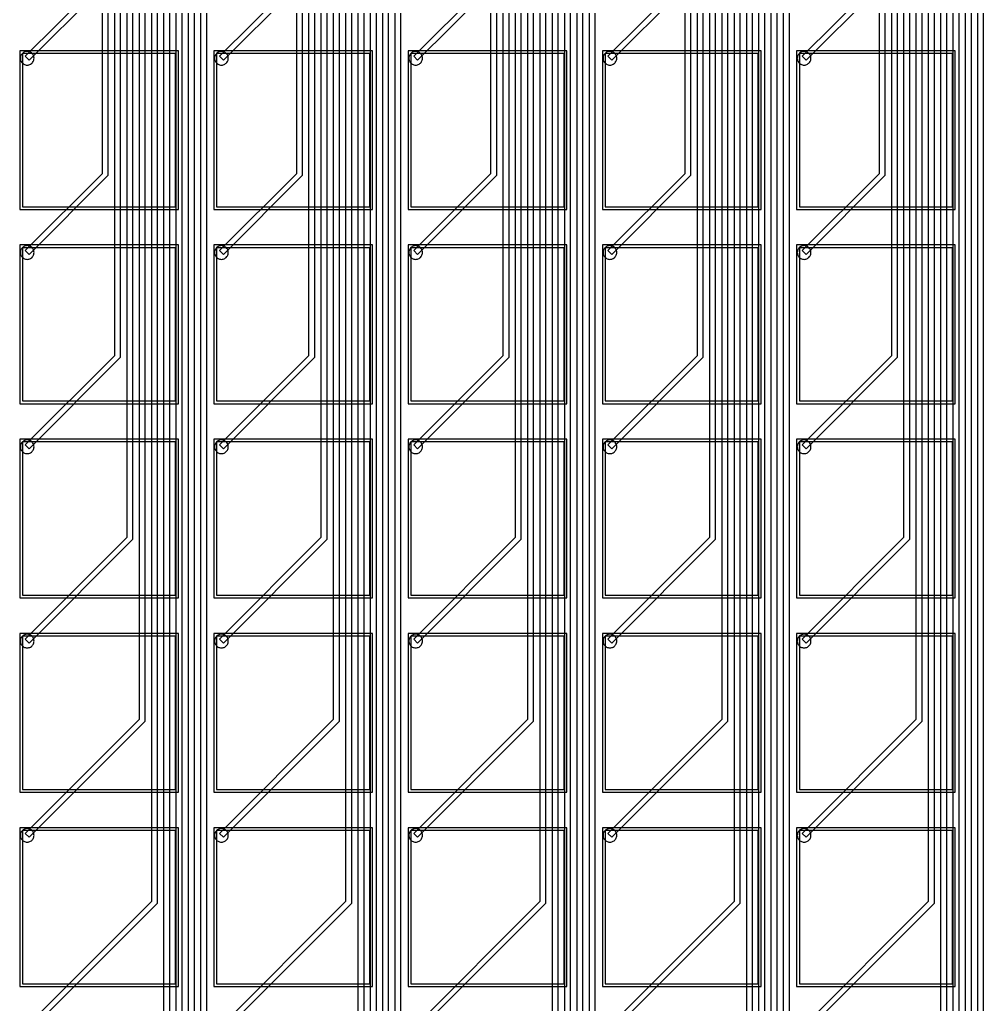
# Model space of a CAD drawing. Header units: metres. Extents: x -515 to 4265, y 201 to 1873.
# Drawn here: x 2698 to 3050.2, y 798.5 to 1158.3 of the extents above; entities that cross this region are included whole.
import ezdxf

# ---------------------------------------------------------------- set-up
doc = ezdxf.new("R2010")
doc.units = ezdxf.units.M
for name, color, linetype in [('Etching', 1, 'CONTINUOUS'), ('EtchingPad', 2, 'CONTINUOUS'), ('Metal1', 4, 'CONTINUOUS'), ('Metal2', 3, 'CONTINUOUS')]:
    doc.layers.add(name, color=color, linetype=linetype)

msp = doc.modelspace()

# ---------------------------------------------------------------- linework, layer by layer
at = {"layer": 'Etching'}
for points in [[(2703.25, 1144.25), (2703.23, 1144.58), (2703.16, 1144.9), (2703.06, 1145.21), (2702.92, 1145.5), (2702.73, 1145.77), (2702.52, 1146.02), (2702.27, 1146.23), (2702, 1146.42), (2701.71, 1146.56), (2701.4, 1146.66), (2701.08, 1146.73), (2700.75, 1146.75), (2700.42, 1146.73), (2700.1, 1146.66), (2699.79, 1146.56), (2699.5, 1146.42), (2699.23, 1146.23), (2698.98, 1146.02), (2698.77, 1145.77), (2698.58, 1145.5), (2698.44, 1145.21), (2698.34, 1144.9), (2698.27, 1144.58), (2698.25, 1144.25), (2698.27, 1143.92), (2698.34, 1143.6), (2698.44, 1143.29), (2698.58, 1143), (2698.77, 1142.73), (2698.98, 1142.48), (2699.23, 1142.27), (2699.5, 1142.08), (2699.79, 1141.94), (2700.1, 1141.84), (2700.42, 1141.77), (2700.75, 1141.75), (2701.08, 1141.77), (2701.4, 1141.84), (2701.71, 1141.94), (2702, 1142.08), (2702.27, 1142.27), (2702.52, 1142.48), (2702.73, 1142.73), (2702.92, 1143), (2703.06, 1143.29), (2703.16, 1143.6), (2703.23, 1143.92), (2703.25, 1144.25)], [(2774.25, 1144.25), (2774.23, 1144.58), (2774.16, 1144.9), (2774.06, 1145.21), (2773.92, 1145.5), (2773.73, 1145.77), (2773.52, 1146.02), (2773.27, 1146.23), (2773, 1146.42), (2772.71, 1146.56), (2772.4, 1146.66), (2772.08, 1146.73), (2771.75, 1146.75), (2771.42, 1146.73), (2771.1, 1146.66), (2770.79, 1146.56), (2770.5, 1146.42), (2770.23, 1146.23), (2769.98, 1146.02), (2769.77, 1145.77), (2769.58, 1145.5), (2769.44, 1145.21), (2769.34, 1144.9), (2769.27, 1144.58), (2769.25, 1144.25), (2769.27, 1143.92), (2769.34, 1143.6), (2769.44, 1143.29), (2769.58, 1143), (2769.77, 1142.73), (2769.98, 1142.48), (2770.23, 1142.27), (2770.5, 1142.08), (2770.79, 1141.94), (2771.1, 1141.84), (2771.42, 1141.77), (2771.75, 1141.75), (2772.08, 1141.77), (2772.4, 1141.84), (2772.71, 1141.94), (2773, 1142.08), (2773.27, 1142.27), (2773.52, 1142.48), (2773.73, 1142.73), (2773.92, 1143), (2774.06, 1143.29), (2774.16, 1143.6), (2774.23, 1143.92), (2774.25, 1144.25)], [(2845.25, 1144.25), (2845.23, 1144.58), (2845.16, 1144.9), (2845.06, 1145.21), (2844.92, 1145.5), (2844.73, 1145.77), (2844.52, 1146.02), (2844.27, 1146.23), (2844, 1146.42), (2843.71, 1146.56), (2843.4, 1146.66), (2843.08, 1146.73), (2842.75, 1146.75), (2842.42, 1146.73), (2842.1, 1146.66), (2841.79, 1146.56), (2841.5, 1146.42), (2841.23, 1146.23), (2840.98, 1146.02), (2840.77, 1145.77), (2840.58, 1145.5), (2840.44, 1145.21), (2840.34, 1144.9), (2840.27, 1144.58), (2840.25, 1144.25), (2840.27, 1143.92), (2840.34, 1143.6), (2840.44, 1143.29), (2840.58, 1143), (2840.77, 1142.73), (2840.98, 1142.48), (2841.23, 1142.27), (2841.5, 1142.08), (2841.79, 1141.94), (2842.1, 1141.84), (2842.42, 1141.77), (2842.75, 1141.75), (2843.08, 1141.77), (2843.4, 1141.84), (2843.71, 1141.94), (2844, 1142.08), (2844.27, 1142.27), (2844.52, 1142.48), (2844.73, 1142.73), (2844.92, 1143), (2845.06, 1143.29), (2845.16, 1143.6), (2845.23, 1143.92), (2845.25, 1144.25)], [(2916.25, 1144.25), (2916.23, 1144.58), (2916.16, 1144.9), (2916.06, 1145.21), (2915.92, 1145.5), (2915.73, 1145.77), (2915.52, 1146.02), (2915.27, 1146.23), (2915, 1146.42), (2914.71, 1146.56), (2914.4, 1146.66), (2914.08, 1146.73), (2913.75, 1146.75), (2913.42, 1146.73), (2913.1, 1146.66), (2912.79, 1146.56), (2912.5, 1146.42), (2912.23, 1146.23), (2911.98, 1146.02), (2911.77, 1145.77), (2911.58, 1145.5), (2911.44, 1145.21), (2911.34, 1144.9), (2911.27, 1144.58), (2911.25, 1144.25), (2911.27, 1143.92), (2911.34, 1143.6), (2911.44, 1143.29), (2911.58, 1143), (2911.77, 1142.73), (2911.98, 1142.48), (2912.23, 1142.27), (2912.5, 1142.08), (2912.79, 1141.94), (2913.1, 1141.84), (2913.42, 1141.77), (2913.75, 1141.75), (2914.08, 1141.77), (2914.4, 1141.84), (2914.71, 1141.94), (2915, 1142.08), (2915.27, 1142.27), (2915.52, 1142.48), (2915.73, 1142.73), (2915.92, 1143), (2916.06, 1143.29), (2916.16, 1143.6), (2916.23, 1143.92), (2916.25, 1144.25)], [(2987.25, 1144.25), (2987.23, 1144.58), (2987.16, 1144.9), (2987.06, 1145.21), (2986.92, 1145.5), (2986.73, 1145.77), (2986.52, 1146.02), (2986.27, 1146.23), (2986, 1146.42), (2985.71, 1146.56), (2985.4, 1146.66), (2985.08, 1146.73), (2984.75, 1146.75), (2984.42, 1146.73), (2984.1, 1146.66), (2983.79, 1146.56), (2983.5, 1146.42), (2983.23, 1146.23), (2982.98, 1146.02), (2982.77, 1145.77), (2982.58, 1145.5), (2982.44, 1145.21), (2982.34, 1144.9), (2982.27, 1144.58), (2982.25, 1144.25), (2982.27, 1143.92), (2982.34, 1143.6), (2982.44, 1143.29), (2982.58, 1143), (2982.77, 1142.73), (2982.98, 1142.48), (2983.23, 1142.27), (2983.5, 1142.08), (2983.79, 1141.94), (2984.1, 1141.84), (2984.42, 1141.77), (2984.75, 1141.75), (2985.08, 1141.77), (2985.4, 1141.84), (2985.71, 1141.94), (2986, 1142.08), (2986.27, 1142.27), (2986.52, 1142.48), (2986.73, 1142.73), (2986.92, 1143), (2987.06, 1143.29), (2987.16, 1143.6), (2987.23, 1143.92), (2987.25, 1144.25)], [(2703.25, 1073.25), (2703.23, 1073.58), (2703.16, 1073.9), (2703.06, 1074.21), (2702.92, 1074.5), (2702.73, 1074.77), (2702.52, 1075.02), (2702.27, 1075.23), (2702, 1075.42), (2701.71, 1075.56), (2701.4, 1075.66), (2701.08, 1075.73), (2700.75, 1075.75), (2700.42, 1075.73), (2700.1, 1075.66), (2699.79, 1075.56), (2699.5, 1075.42), (2699.23, 1075.23), (2698.98, 1075.02), (2698.77, 1074.77), (2698.58, 1074.5), (2698.44, 1074.21), (2698.34, 1073.9), (2698.27, 1073.58), (2698.25, 1073.25), (2698.27, 1072.92), (2698.34, 1072.6), (2698.44, 1072.29), (2698.58, 1072), (2698.77, 1071.73), (2698.98, 1071.48), (2699.23, 1071.27), (2699.5, 1071.08), (2699.79, 1070.94), (2700.1, 1070.84), (2700.42, 1070.77), (2700.75, 1070.75), (2701.08, 1070.77), (2701.4, 1070.84), (2701.71, 1070.94), (2702, 1071.08), (2702.27, 1071.27), (2702.52, 1071.48), (2702.73, 1071.73), (2702.92, 1072), (2703.06, 1072.29), (2703.16, 1072.6), (2703.23, 1072.92), (2703.25, 1073.25)], [(2774.25, 1073.25), (2774.23, 1073.58), (2774.16, 1073.9), (2774.06, 1074.21), (2773.92, 1074.5), (2773.73, 1074.77), (2773.52, 1075.02), (2773.27, 1075.23), (2773, 1075.42), (2772.71, 1075.56), (2772.4, 1075.66), (2772.08, 1075.73), (2771.75, 1075.75), (2771.42, 1075.73), (2771.1, 1075.66), (2770.79, 1075.56), (2770.5, 1075.42), (2770.23, 1075.23), (2769.98, 1075.02), (2769.77, 1074.77), (2769.58, 1074.5), (2769.44, 1074.21), (2769.34, 1073.9), (2769.27, 1073.58), (2769.25, 1073.25), (2769.27, 1072.92), (2769.34, 1072.6), (2769.44, 1072.29), (2769.58, 1072), (2769.77, 1071.73), (2769.98, 1071.48), (2770.23, 1071.27), (2770.5, 1071.08), (2770.79, 1070.94), (2771.1, 1070.84), (2771.42, 1070.77), (2771.75, 1070.75), (2772.08, 1070.77), (2772.4, 1070.84), (2772.71, 1070.94), (2773, 1071.08), (2773.27, 1071.27), (2773.52, 1071.48), (2773.73, 1071.73), (2773.92, 1072), (2774.06, 1072.29), (2774.16, 1072.6), (2774.23, 1072.92), (2774.25, 1073.25)], [(2845.25, 1073.25), (2845.23, 1073.58), (2845.16, 1073.9), (2845.06, 1074.21), (2844.92, 1074.5), (2844.73, 1074.77), (2844.52, 1075.02), (2844.27, 1075.23), (2844, 1075.42), (2843.71, 1075.56), (2843.4, 1075.66), (2843.08, 1075.73), (2842.75, 1075.75), (2842.42, 1075.73), (2842.1, 1075.66), (2841.79, 1075.56), (2841.5, 1075.42), (2841.23, 1075.23), (2840.98, 1075.02), (2840.77, 1074.77), (2840.58, 1074.5), (2840.44, 1074.21), (2840.34, 1073.9), (2840.27, 1073.58), (2840.25, 1073.25), (2840.27, 1072.92), (2840.34, 1072.6), (2840.44, 1072.29), (2840.58, 1072), (2840.77, 1071.73), (2840.98, 1071.48), (2841.23, 1071.27), (2841.5, 1071.08), (2841.79, 1070.94), (2842.1, 1070.84), (2842.42, 1070.77), (2842.75, 1070.75), (2843.08, 1070.77), (2843.4, 1070.84), (2843.71, 1070.94), (2844, 1071.08), (2844.27, 1071.27), (2844.52, 1071.48), (2844.73, 1071.73), (2844.92, 1072), (2845.06, 1072.29), (2845.16, 1072.6), (2845.23, 1072.92), (2845.25, 1073.25)], [(2916.25, 1073.25), (2916.23, 1073.58), (2916.16, 1073.9), (2916.06, 1074.21), (2915.92, 1074.5), (2915.73, 1074.77), (2915.52, 1075.02), (2915.27, 1075.23), (2915, 1075.42), (2914.71, 1075.56), (2914.4, 1075.66), (2914.08, 1075.73), (2913.75, 1075.75), (2913.42, 1075.73), (2913.1, 1075.66), (2912.79, 1075.56), (2912.5, 1075.42), (2912.23, 1075.23), (2911.98, 1075.02), (2911.77, 1074.77), (2911.58, 1074.5), (2911.44, 1074.21), (2911.34, 1073.9), (2911.27, 1073.58), (2911.25, 1073.25), (2911.27, 1072.92), (2911.34, 1072.6), (2911.44, 1072.29), (2911.58, 1072), (2911.77, 1071.73), (2911.98, 1071.48), (2912.23, 1071.27), (2912.5, 1071.08), (2912.79, 1070.94), (2913.1, 1070.84), (2913.42, 1070.77), (2913.75, 1070.75), (2914.08, 1070.77), (2914.4, 1070.84), (2914.71, 1070.94), (2915, 1071.08), (2915.27, 1071.27), (2915.52, 1071.48), (2915.73, 1071.73), (2915.92, 1072), (2916.06, 1072.29), (2916.16, 1072.6), (2916.23, 1072.92), (2916.25, 1073.25)], [(2987.25, 1073.25), (2987.23, 1073.58), (2987.16, 1073.9), (2987.06, 1074.21), (2986.92, 1074.5), (2986.73, 1074.77), (2986.52, 1075.02), (2986.27, 1075.23), (2986, 1075.42), (2985.71, 1075.56), (2985.4, 1075.66), (2985.08, 1075.73), (2984.75, 1075.75), (2984.42, 1075.73), (2984.1, 1075.66), (2983.79, 1075.56), (2983.5, 1075.42), (2983.23, 1075.23), (2982.98, 1075.02), (2982.77, 1074.77), (2982.58, 1074.5), (2982.44, 1074.21), (2982.34, 1073.9), (2982.27, 1073.58), (2982.25, 1073.25), (2982.27, 1072.92), (2982.34, 1072.6), (2982.44, 1072.29), (2982.58, 1072), (2982.77, 1071.73), (2982.98, 1071.48), (2983.23, 1071.27), (2983.5, 1071.08), (2983.79, 1070.94), (2984.1, 1070.84), (2984.42, 1070.77), (2984.75, 1070.75), (2985.08, 1070.77), (2985.4, 1070.84), (2985.71, 1070.94), (2986, 1071.08), (2986.27, 1071.27), (2986.52, 1071.48), (2986.73, 1071.73), (2986.92, 1072), (2987.06, 1072.29), (2987.16, 1072.6), (2987.23, 1072.92), (2987.25, 1073.25)], [(2703.25, 1002.25), (2703.23, 1002.58), (2703.16, 1002.9), (2703.06, 1003.21), (2702.92, 1003.5), (2702.73, 1003.77), (2702.52, 1004.02), (2702.27, 1004.23), (2702, 1004.42), (2701.71, 1004.56), (2701.4, 1004.66), (2701.08, 1004.73), (2700.75, 1004.75), (2700.42, 1004.73), (2700.1, 1004.66), (2699.79, 1004.56), (2699.5, 1004.42), (2699.23, 1004.23), (2698.98, 1004.02), (2698.77, 1003.77), (2698.58, 1003.5), (2698.44, 1003.21), (2698.34, 1002.9), (2698.27, 1002.58), (2698.25, 1002.25), (2698.27, 1001.92), (2698.34, 1001.6), (2698.44, 1001.29), (2698.58, 1001), (2698.77, 1000.73), (2698.98, 1000.48), (2699.23, 1000.27), (2699.5, 1000.08), (2699.79, 999.94), (2700.1, 999.84), (2700.42, 999.77), (2700.75, 999.75), (2701.08, 999.77), (2701.4, 999.84), (2701.71, 999.94), (2702, 1000.08), (2702.27, 1000.27), (2702.52, 1000.48), (2702.73, 1000.73), (2702.92, 1001), (2703.06, 1001.29), (2703.16, 1001.6), (2703.23, 1001.92), (2703.25, 1002.25)], [(2774.25, 1002.25), (2774.23, 1002.58), (2774.16, 1002.9), (2774.06, 1003.21), (2773.92, 1003.5), (2773.73, 1003.77), (2773.52, 1004.02), (2773.27, 1004.23), (2773, 1004.42), (2772.71, 1004.56), (2772.4, 1004.66), (2772.08, 1004.73), (2771.75, 1004.75), (2771.42, 1004.73), (2771.1, 1004.66), (2770.79, 1004.56), (2770.5, 1004.42), (2770.23, 1004.23), (2769.98, 1004.02), (2769.77, 1003.77), (2769.58, 1003.5), (2769.44, 1003.21), (2769.34, 1002.9), (2769.27, 1002.58), (2769.25, 1002.25), (2769.27, 1001.92), (2769.34, 1001.6), (2769.44, 1001.29), (2769.58, 1001), (2769.77, 1000.73), (2769.98, 1000.48), (2770.23, 1000.27), (2770.5, 1000.08), (2770.79, 999.94), (2771.1, 999.84), (2771.42, 999.77), (2771.75, 999.75), (2772.08, 999.77), (2772.4, 999.84), (2772.71, 999.94), (2773, 1000.08), (2773.27, 1000.27), (2773.52, 1000.48), (2773.73, 1000.73), (2773.92, 1001), (2774.06, 1001.29), (2774.16, 1001.6), (2774.23, 1001.92), (2774.25, 1002.25)], [(2845.25, 1002.25), (2845.23, 1002.58), (2845.16, 1002.9), (2845.06, 1003.21), (2844.92, 1003.5), (2844.73, 1003.77), (2844.52, 1004.02), (2844.27, 1004.23), (2844, 1004.42), (2843.71, 1004.56), (2843.4, 1004.66), (2843.08, 1004.73), (2842.75, 1004.75), (2842.42, 1004.73), (2842.1, 1004.66), (2841.79, 1004.56), (2841.5, 1004.42), (2841.23, 1004.23), (2840.98, 1004.02), (2840.77, 1003.77), (2840.58, 1003.5), (2840.44, 1003.21), (2840.34, 1002.9), (2840.27, 1002.58), (2840.25, 1002.25), (2840.27, 1001.92), (2840.34, 1001.6), (2840.44, 1001.29), (2840.58, 1001), (2840.77, 1000.73), (2840.98, 1000.48), (2841.23, 1000.27), (2841.5, 1000.08), (2841.79, 999.94), (2842.1, 999.84), (2842.42, 999.77), (2842.75, 999.75), (2843.08, 999.77), (2843.4, 999.84), (2843.71, 999.94), (2844, 1000.08), (2844.27, 1000.27), (2844.52, 1000.48), (2844.73, 1000.73), (2844.92, 1001), (2845.06, 1001.29), (2845.16, 1001.6), (2845.23, 1001.92), (2845.25, 1002.25)], [(2916.25, 1002.25), (2916.23, 1002.58), (2916.16, 1002.9), (2916.06, 1003.21), (2915.92, 1003.5), (2915.73, 1003.77), (2915.52, 1004.02), (2915.27, 1004.23), (2915, 1004.42), (2914.71, 1004.56), (2914.4, 1004.66), (2914.08, 1004.73), (2913.75, 1004.75), (2913.42, 1004.73), (2913.1, 1004.66), (2912.79, 1004.56), (2912.5, 1004.42), (2912.23, 1004.23), (2911.98, 1004.02), (2911.77, 1003.77), (2911.58, 1003.5), (2911.44, 1003.21), (2911.34, 1002.9), (2911.27, 1002.58), (2911.25, 1002.25), (2911.27, 1001.92), (2911.34, 1001.6), (2911.44, 1001.29), (2911.58, 1001), (2911.77, 1000.73), (2911.98, 1000.48), (2912.23, 1000.27), (2912.5, 1000.08), (2912.79, 999.94), (2913.1, 999.84), (2913.42, 999.77), (2913.75, 999.75), (2914.08, 999.77), (2914.4, 999.84), (2914.71, 999.94), (2915, 1000.08), (2915.27, 1000.27), (2915.52, 1000.48), (2915.73, 1000.73), (2915.92, 1001), (2916.06, 1001.29), (2916.16, 1001.6), (2916.23, 1001.92), (2916.25, 1002.25)], [(2987.25, 1002.25), (2987.23, 1002.58), (2987.16, 1002.9), (2987.06, 1003.21), (2986.92, 1003.5), (2986.73, 1003.77), (2986.52, 1004.02), (2986.27, 1004.23), (2986, 1004.42), (2985.71, 1004.56), (2985.4, 1004.66), (2985.08, 1004.73), (2984.75, 1004.75), (2984.42, 1004.73), (2984.1, 1004.66), (2983.79, 1004.56), (2983.5, 1004.42), (2983.23, 1004.23), (2982.98, 1004.02), (2982.77, 1003.77), (2982.58, 1003.5), (2982.44, 1003.21), (2982.34, 1002.9), (2982.27, 1002.58), (2982.25, 1002.25), (2982.27, 1001.92), (2982.34, 1001.6), (2982.44, 1001.29), (2982.58, 1001), (2982.77, 1000.73), (2982.98, 1000.48), (2983.23, 1000.27), (2983.5, 1000.08), (2983.79, 999.94), (2984.1, 999.84), (2984.42, 999.77), (2984.75, 999.75), (2985.08, 999.77), (2985.4, 999.84), (2985.71, 999.94), (2986, 1000.08), (2986.27, 1000.27), (2986.52, 1000.48), (2986.73, 1000.73), (2986.92, 1001), (2987.06, 1001.29), (2987.16, 1001.6), (2987.23, 1001.92), (2987.25, 1002.25)], [(2703.25, 931.25), (2703.23, 931.58), (2703.16, 931.9), (2703.06, 932.21), (2702.92, 932.5), (2702.73, 932.77), (2702.52, 933.02), (2702.27, 933.23), (2702, 933.42), (2701.71, 933.56), (2701.4, 933.66), (2701.08, 933.73), (2700.75, 933.75), (2700.42, 933.73), (2700.1, 933.66), (2699.79, 933.56), (2699.5, 933.42), (2699.23, 933.23), (2698.98, 933.02), (2698.77, 932.77), (2698.58, 932.5), (2698.44, 932.21), (2698.34, 931.9), (2698.27, 931.58), (2698.25, 931.25), (2698.27, 930.92), (2698.34, 930.6), (2698.44, 930.29), (2698.58, 930), (2698.77, 929.73), (2698.98, 929.48), (2699.23, 929.27), (2699.5, 929.08), (2699.79, 928.94), (2700.1, 928.84), (2700.42, 928.77), (2700.75, 928.75), (2701.08, 928.77), (2701.4, 928.84), (2701.71, 928.94), (2702, 929.08), (2702.27, 929.27), (2702.52, 929.48), (2702.73, 929.73), (2702.92, 930), (2703.06, 930.29), (2703.16, 930.6), (2703.23, 930.92), (2703.25, 931.25)], [(2774.25, 931.25), (2774.23, 931.58), (2774.16, 931.9), (2774.06, 932.21), (2773.92, 932.5), (2773.73, 932.77), (2773.52, 933.02), (2773.27, 933.23), (2773, 933.42), (2772.71, 933.56), (2772.4, 933.66), (2772.08, 933.73), (2771.75, 933.75), (2771.42, 933.73), (2771.1, 933.66), (2770.79, 933.56), (2770.5, 933.42), (2770.23, 933.23), (2769.98, 933.02), (2769.77, 932.77), (2769.58, 932.5), (2769.44, 932.21), (2769.34, 931.9), (2769.27, 931.58), (2769.25, 931.25), (2769.27, 930.92), (2769.34, 930.6), (2769.44, 930.29), (2769.58, 930), (2769.77, 929.73), (2769.98, 929.48), (2770.23, 929.27), (2770.5, 929.08), (2770.79, 928.94), (2771.1, 928.84), (2771.42, 928.77), (2771.75, 928.75), (2772.08, 928.77), (2772.4, 928.84), (2772.71, 928.94), (2773, 929.08), (2773.27, 929.27), (2773.52, 929.48), (2773.73, 929.73), (2773.92, 930), (2774.06, 930.29), (2774.16, 930.6), (2774.23, 930.92), (2774.25, 931.25)], [(2845.25, 931.25), (2845.23, 931.58), (2845.16, 931.9), (2845.06, 932.21), (2844.92, 932.5), (2844.73, 932.77), (2844.52, 933.02), (2844.27, 933.23), (2844, 933.42), (2843.71, 933.56), (2843.4, 933.66), (2843.08, 933.73), (2842.75, 933.75), (2842.42, 933.73), (2842.1, 933.66), (2841.79, 933.56), (2841.5, 933.42), (2841.23, 933.23), (2840.98, 933.02), (2840.77, 932.77), (2840.58, 932.5), (2840.44, 932.21), (2840.34, 931.9), (2840.27, 931.58), (2840.25, 931.25), (2840.27, 930.92), (2840.34, 930.6), (2840.44, 930.29), (2840.58, 930), (2840.77, 929.73), (2840.98, 929.48), (2841.23, 929.27), (2841.5, 929.08), (2841.79, 928.94), (2842.1, 928.84), (2842.42, 928.77), (2842.75, 928.75), (2843.08, 928.77), (2843.4, 928.84), (2843.71, 928.94), (2844, 929.08), (2844.27, 929.27), (2844.52, 929.48), (2844.73, 929.73), (2844.92, 930), (2845.06, 930.29), (2845.16, 930.6), (2845.23, 930.92), (2845.25, 931.25)], [(2916.25, 931.25), (2916.23, 931.58), (2916.16, 931.9), (2916.06, 932.21), (2915.92, 932.5), (2915.73, 932.77), (2915.52, 933.02), (2915.27, 933.23), (2915, 933.42), (2914.71, 933.56), (2914.4, 933.66), (2914.08, 933.73), (2913.75, 933.75), (2913.42, 933.73), (2913.1, 933.66), (2912.79, 933.56), (2912.5, 933.42), (2912.23, 933.23), (2911.98, 933.02), (2911.77, 932.77), (2911.58, 932.5), (2911.44, 932.21), (2911.34, 931.9), (2911.27, 931.58), (2911.25, 931.25), (2911.27, 930.92), (2911.34, 930.6), (2911.44, 930.29), (2911.58, 930), (2911.77, 929.73), (2911.98, 929.48), (2912.23, 929.27), (2912.5, 929.08), (2912.79, 928.94), (2913.1, 928.84), (2913.42, 928.77), (2913.75, 928.75), (2914.08, 928.77), (2914.4, 928.84), (2914.71, 928.94), (2915, 929.08), (2915.27, 929.27), (2915.52, 929.48), (2915.73, 929.73), (2915.92, 930), (2916.06, 930.29), (2916.16, 930.6), (2916.23, 930.92), (2916.25, 931.25)], [(2987.25, 931.25), (2987.23, 931.58), (2987.16, 931.9), (2987.06, 932.21), (2986.92, 932.5), (2986.73, 932.77), (2986.52, 933.02), (2986.27, 933.23), (2986, 933.42), (2985.71, 933.56), (2985.4, 933.66), (2985.08, 933.73), (2984.75, 933.75), (2984.42, 933.73), (2984.1, 933.66), (2983.79, 933.56), (2983.5, 933.42), (2983.23, 933.23), (2982.98, 933.02), (2982.77, 932.77), (2982.58, 932.5), (2982.44, 932.21), (2982.34, 931.9), (2982.27, 931.58), (2982.25, 931.25), (2982.27, 930.92), (2982.34, 930.6), (2982.44, 930.29), (2982.58, 930), (2982.77, 929.73), (2982.98, 929.48), (2983.23, 929.27), (2983.5, 929.08), (2983.79, 928.94), (2984.1, 928.84), (2984.42, 928.77), (2984.75, 928.75), (2985.08, 928.77), (2985.4, 928.84), (2985.71, 928.94), (2986, 929.08), (2986.27, 929.27), (2986.52, 929.48), (2986.73, 929.73), (2986.92, 930), (2987.06, 930.29), (2987.16, 930.6), (2987.23, 930.92), (2987.25, 931.25)], [(2703.25, 860.25), (2703.23, 860.58), (2703.16, 860.9), (2703.06, 861.21), (2702.92, 861.5), (2702.73, 861.77), (2702.52, 862.02), (2702.27, 862.23), (2702, 862.42), (2701.71, 862.56), (2701.4, 862.66), (2701.08, 862.73), (2700.75, 862.75), (2700.42, 862.73), (2700.1, 862.66), (2699.79, 862.56), (2699.5, 862.42), (2699.23, 862.23), (2698.98, 862.02), (2698.77, 861.77), (2698.58, 861.5), (2698.44, 861.21), (2698.34, 860.9), (2698.27, 860.58), (2698.25, 860.25), (2698.27, 859.92), (2698.34, 859.6), (2698.44, 859.29), (2698.58, 859), (2698.77, 858.73), (2698.98, 858.48), (2699.23, 858.27), (2699.5, 858.08), (2699.79, 857.94), (2700.1, 857.84), (2700.42, 857.77), (2700.75, 857.75), (2701.08, 857.77), (2701.4, 857.84), (2701.71, 857.94), (2702, 858.08), (2702.27, 858.27), (2702.52, 858.48), (2702.73, 858.73), (2702.92, 859), (2703.06, 859.29), (2703.16, 859.6), (2703.23, 859.92), (2703.25, 860.25)], [(2774.25, 860.25), (2774.23, 860.58), (2774.16, 860.9), (2774.06, 861.21), (2773.92, 861.5), (2773.73, 861.77), (2773.52, 862.02), (2773.27, 862.23), (2773, 862.42), (2772.71, 862.56), (2772.4, 862.66), (2772.08, 862.73), (2771.75, 862.75), (2771.42, 862.73), (2771.1, 862.66), (2770.79, 862.56), (2770.5, 862.42), (2770.23, 862.23), (2769.98, 862.02), (2769.77, 861.77), (2769.58, 861.5), (2769.44, 861.21), (2769.34, 860.9), (2769.27, 860.58), (2769.25, 860.25), (2769.27, 859.92), (2769.34, 859.6), (2769.44, 859.29), (2769.58, 859), (2769.77, 858.73), (2769.98, 858.48), (2770.23, 858.27), (2770.5, 858.08), (2770.79, 857.94), (2771.1, 857.84), (2771.42, 857.77), (2771.75, 857.75), (2772.08, 857.77), (2772.4, 857.84), (2772.71, 857.94), (2773, 858.08), (2773.27, 858.27), (2773.52, 858.48), (2773.73, 858.73), (2773.92, 859), (2774.06, 859.29), (2774.16, 859.6), (2774.23, 859.92), (2774.25, 860.25)], [(2845.25, 860.25), (2845.23, 860.58), (2845.16, 860.9), (2845.06, 861.21), (2844.92, 861.5), (2844.73, 861.77), (2844.52, 862.02), (2844.27, 862.23), (2844, 862.42), (2843.71, 862.56), (2843.4, 862.66), (2843.08, 862.73), (2842.75, 862.75), (2842.42, 862.73), (2842.1, 862.66), (2841.79, 862.56), (2841.5, 862.42), (2841.23, 862.23), (2840.98, 862.02), (2840.77, 861.77), (2840.58, 861.5), (2840.44, 861.21), (2840.34, 860.9), (2840.27, 860.58), (2840.25, 860.25), (2840.27, 859.92), (2840.34, 859.6), (2840.44, 859.29), (2840.58, 859), (2840.77, 858.73), (2840.98, 858.48), (2841.23, 858.27), (2841.5, 858.08), (2841.79, 857.94), (2842.1, 857.84), (2842.42, 857.77), (2842.75, 857.75), (2843.08, 857.77), (2843.4, 857.84), (2843.71, 857.94), (2844, 858.08), (2844.27, 858.27), (2844.52, 858.48), (2844.73, 858.73), (2844.92, 859), (2845.06, 859.29), (2845.16, 859.6), (2845.23, 859.92), (2845.25, 860.25)], [(2916.25, 860.25), (2916.23, 860.58), (2916.16, 860.9), (2916.06, 861.21), (2915.92, 861.5), (2915.73, 861.77), (2915.52, 862.02), (2915.27, 862.23), (2915, 862.42), (2914.71, 862.56), (2914.4, 862.66), (2914.08, 862.73), (2913.75, 862.75), (2913.42, 862.73), (2913.1, 862.66), (2912.79, 862.56), (2912.5, 862.42), (2912.23, 862.23), (2911.98, 862.02), (2911.77, 861.77), (2911.58, 861.5), (2911.44, 861.21), (2911.34, 860.9), (2911.27, 860.58), (2911.25, 860.25), (2911.27, 859.92), (2911.34, 859.6), (2911.44, 859.29), (2911.58, 859), (2911.77, 858.73), (2911.98, 858.48), (2912.23, 858.27), (2912.5, 858.08), (2912.79, 857.94), (2913.1, 857.84), (2913.42, 857.77), (2913.75, 857.75), (2914.08, 857.77), (2914.4, 857.84), (2914.71, 857.94), (2915, 858.08), (2915.27, 858.27), (2915.52, 858.48), (2915.73, 858.73), (2915.92, 859), (2916.06, 859.29), (2916.16, 859.6), (2916.23, 859.92), (2916.25, 860.25)], [(2987.25, 860.25), (2987.23, 860.58), (2987.16, 860.9), (2987.06, 861.21), (2986.92, 861.5), (2986.73, 861.77), (2986.52, 862.02), (2986.27, 862.23), (2986, 862.42), (2985.71, 862.56), (2985.4, 862.66), (2985.08, 862.73), (2984.75, 862.75), (2984.42, 862.73), (2984.1, 862.66), (2983.79, 862.56), (2983.5, 862.42), (2983.23, 862.23), (2982.98, 862.02), (2982.77, 861.77), (2982.58, 861.5), (2982.44, 861.21), (2982.34, 860.9), (2982.27, 860.58), (2982.25, 860.25), (2982.27, 859.92), (2982.34, 859.6), (2982.44, 859.29), (2982.58, 859), (2982.77, 858.73), (2982.98, 858.48), (2983.23, 858.27), (2983.5, 858.08), (2983.79, 857.94), (2984.1, 857.84), (2984.42, 857.77), (2984.75, 857.75), (2985.08, 857.77), (2985.4, 857.84), (2985.71, 857.94), (2986, 858.08), (2986.27, 858.27), (2986.52, 858.48), (2986.73, 858.73), (2986.92, 859), (2987.06, 859.29), (2987.16, 859.6), (2987.23, 859.92), (2987.25, 860.25)]]:
    msp.add_lwpolyline(points, close=True, dxfattribs=at)
at = {"layer": 'EtchingPad'}
for points in [[(2699, 1090), (2755, 1090), (2755, 1146), (2699, 1146), (2699, 1090)], [(2770, 1090), (2826, 1090), (2826, 1146), (2770, 1146), (2770, 1090)], [(2841, 1090), (2897, 1090), (2897, 1146), (2841, 1146), (2841, 1090)], [(2912, 1090), (2968, 1090), (2968, 1146), (2912, 1146), (2912, 1090)], [(2983, 1090), (3039, 1090), (3039, 1146), (2983, 1146), (2983, 1090)], [(2699, 1019), (2755, 1019), (2755, 1075), (2699, 1075), (2699, 1019)], [(2770, 1019), (2826, 1019), (2826, 1075), (2770, 1075), (2770, 1019)], [(2841, 1019), (2897, 1019), (2897, 1075), (2841, 1075), (2841, 1019)], [(2912, 1019), (2968, 1019), (2968, 1075), (2912, 1075), (2912, 1019)], [(2983, 1019), (3039, 1019), (3039, 1075), (2983, 1075), (2983, 1019)], [(2699, 948), (2755, 948), (2755, 1004), (2699, 1004), (2699, 948)], [(2770, 948), (2826, 948), (2826, 1004), (2770, 1004), (2770, 948)], [(2841, 948), (2897, 948), (2897, 1004), (2841, 1004), (2841, 948)], [(2912, 948), (2968, 948), (2968, 1004), (2912, 1004), (2912, 948)], [(2983, 948), (3039, 948), (3039, 1004), (2983, 1004), (2983, 948)], [(2699, 877), (2755, 877), (2755, 933), (2699, 933), (2699, 877)], [(2770, 877), (2826, 877), (2826, 933), (2770, 933), (2770, 877)], [(2841, 877), (2897, 877), (2897, 933), (2841, 933), (2841, 877)], [(2912, 877), (2968, 877), (2968, 933), (2912, 933), (2912, 877)], [(2983, 877), (3039, 877), (3039, 933), (2983, 933), (2983, 877)], [(2699, 806), (2755, 806), (2755, 862), (2699, 862), (2699, 806)], [(2770, 806), (2826, 806), (2826, 862), (2770, 862), (2770, 806)], [(2841, 806), (2897, 806), (2897, 862), (2841, 862), (2841, 806)], [(2912, 806), (2968, 806), (2968, 862), (2912, 862), (2912, 806)], [(2983, 806), (3039, 806), (3039, 862), (2983, 862), (2983, 806)]]:
    msp.add_lwpolyline(points, close=True, dxfattribs=at)
at = {"layer": 'Metal1'}
for points in [[(2766.25, 1573), (2766.25, 569.34), (2701.46, 504.54), (2700.04, 505.96), (2764.25, 570.16), (2764.25, 1573)], [(2761.75, 1573), (2761.75, 635.84), (2701.46, 575.54), (2700.04, 576.96), (2759.75, 636.66), (2759.75, 1573)], [(2757.25, 1573), (2757.25, 702.34), (2701.46, 646.54), (2700.04, 647.96), (2755.25, 703.16), (2755.25, 1573)], [(2752.75, 1573), (2752.75, 768.84), (2701.46, 717.54), (2700.04, 718.96), (2750.75, 769.66), (2750.75, 1573)], [(2748.25, 1573), (2748.25, 835.34), (2701.46, 788.54), (2700.04, 789.96), (2746.25, 836.16), (2746.25, 1573)], [(2743.75, 1573), (2743.75, 901.84), (2701.46, 859.54), (2700.04, 860.96), (2741.75, 902.66), (2741.75, 1573)], [(2739.25, 1573), (2739.25, 968.34), (2701.46, 930.54), (2700.04, 931.96), (2737.25, 969.16), (2737.25, 1573)], [(2734.75, 1573), (2734.75, 1034.84), (2701.46, 1001.54), (2700.04, 1002.96), (2732.75, 1035.66), (2732.75, 1573)], [(2730.25, 1573), (2730.25, 1101.34), (2701.46, 1072.54), (2700.04, 1073.96), (2728.25, 1102.16), (2728.25, 1573)], [(2725.75, 1573), (2725.75, 1167.84), (2701.46, 1143.54), (2700.04, 1144.96), (2723.75, 1168.66), (2723.75, 1573)], [(2837.25, 1573), (2837.25, 569.34), (2772.46, 504.54), (2771.04, 505.96), (2835.25, 570.16), (2835.25, 1573)], [(2832.75, 1573), (2832.75, 635.84), (2772.46, 575.54), (2771.04, 576.96), (2830.75, 636.66), (2830.75, 1573)], [(2828.25, 1573), (2828.25, 702.34), (2772.46, 646.54), (2771.04, 647.96), (2826.25, 703.16), (2826.25, 1573)], [(2823.75, 1573), (2823.75, 768.84), (2772.46, 717.54), (2771.04, 718.96), (2821.75, 769.66), (2821.75, 1573)], [(2819.25, 1573), (2819.25, 835.34), (2772.46, 788.54), (2771.04, 789.96), (2817.25, 836.16), (2817.25, 1573)], [(2814.75, 1573), (2814.75, 901.84), (2772.46, 859.54), (2771.04, 860.96), (2812.75, 902.66), (2812.75, 1573)], [(2810.25, 1573), (2810.25, 968.34), (2772.46, 930.54), (2771.04, 931.96), (2808.25, 969.16), (2808.25, 1573)], [(2805.75, 1573), (2805.75, 1034.84), (2772.46, 1001.54), (2771.04, 1002.96), (2803.75, 1035.66), (2803.75, 1573)], [(2801.25, 1573), (2801.25, 1101.34), (2772.46, 1072.54), (2771.04, 1073.96), (2799.25, 1102.16), (2799.25, 1573)], [(2796.75, 1573), (2796.75, 1167.84), (2772.46, 1143.54), (2771.04, 1144.96), (2794.75, 1168.66), (2794.75, 1573)], [(2908.25, 1573), (2908.25, 569.34), (2843.46, 504.54), (2842.04, 505.96), (2906.25, 570.16), (2906.25, 1573)], [(2903.75, 1573), (2903.75, 635.84), (2843.46, 575.54), (2842.04, 576.96), (2901.75, 636.66), (2901.75, 1573)], [(2899.25, 1573), (2899.25, 702.34), (2843.46, 646.54), (2842.04, 647.96), (2897.25, 703.16), (2897.25, 1573)], [(2894.75, 1573), (2894.75, 768.84), (2843.46, 717.54), (2842.04, 718.96), (2892.75, 769.66), (2892.75, 1573)], [(2890.25, 1573), (2890.25, 835.34), (2843.46, 788.54), (2842.04, 789.96), (2888.25, 836.16), (2888.25, 1573)], [(2885.75, 1573), (2885.75, 901.84), (2843.46, 859.54), (2842.04, 860.96), (2883.75, 902.66), (2883.75, 1573)], [(2881.25, 1573), (2881.25, 968.34), (2843.46, 930.54), (2842.04, 931.96), (2879.25, 969.16), (2879.25, 1573)], [(2876.75, 1573), (2876.75, 1034.84), (2843.46, 1001.54), (2842.04, 1002.96), (2874.75, 1035.66), (2874.75, 1573)], [(2872.25, 1573), (2872.25, 1101.34), (2843.46, 1072.54), (2842.04, 1073.96), (2870.25, 1102.16), (2870.25, 1573)], [(2867.75, 1573), (2867.75, 1167.84), (2843.46, 1143.54), (2842.04, 1144.96), (2865.75, 1168.66), (2865.75, 1573)], [(2979.25, 1573), (2979.25, 569.34), (2914.46, 504.54), (2913.04, 505.96), (2977.25, 570.16), (2977.25, 1573)], [(2974.75, 1573), (2974.75, 635.84), (2914.46, 575.54), (2913.04, 576.96), (2972.75, 636.66), (2972.75, 1573)], [(2970.25, 1573), (2970.25, 702.34), (2914.46, 646.54), (2913.04, 647.96), (2968.25, 703.16), (2968.25, 1573)], [(2965.75, 1573), (2965.75, 768.84), (2914.46, 717.54), (2913.04, 718.96), (2963.75, 769.66), (2963.75, 1573)], [(2961.25, 1573), (2961.25, 835.34), (2914.46, 788.54), (2913.04, 789.96), (2959.25, 836.16), (2959.25, 1573)], [(2956.75, 1573), (2956.75, 901.84), (2914.46, 859.54), (2913.04, 860.96), (2954.75, 902.66), (2954.75, 1573)], [(2952.25, 1573), (2952.25, 968.34), (2914.46, 930.54), (2913.04, 931.96), (2950.25, 969.16), (2950.25, 1573)], [(2947.75, 1573), (2947.75, 1034.84), (2914.46, 1001.54), (2913.04, 1002.96), (2945.75, 1035.66), (2945.75, 1573)], [(2943.25, 1573), (2943.25, 1101.34), (2914.46, 1072.54), (2913.04, 1073.96), (2941.25, 1102.16), (2941.25, 1573)], [(2938.75, 1573), (2938.75, 1167.84), (2914.46, 1143.54), (2913.04, 1144.96), (2936.75, 1168.66), (2936.75, 1573)], [(3050.25, 1573), (3050.25, 569.34), (2985.46, 504.54), (2984.04, 505.96), (3048.25, 570.16), (3048.25, 1573)], [(3045.75, 1573), (3045.75, 635.84), (2985.46, 575.54), (2984.04, 576.96), (3043.75, 636.66), (3043.75, 1573)], [(3041.25, 1573), (3041.25, 702.34), (2985.46, 646.54), (2984.04, 647.96), (3039.25, 703.16), (3039.25, 1573)], [(3036.75, 1573), (3036.75, 768.84), (2985.46, 717.54), (2984.04, 718.96), (3034.75, 769.66), (3034.75, 1573)], [(3032.25, 1573), (3032.25, 835.34), (2985.46, 788.54), (2984.04, 789.96), (3030.25, 836.16), (3030.25, 1573)], [(3027.75, 1573), (3027.75, 901.84), (2985.46, 859.54), (2984.04, 860.96), (3025.75, 902.66), (3025.75, 1573)], [(3023.25, 1573), (3023.25, 968.34), (2985.46, 930.54), (2984.04, 931.96), (3021.25, 969.16), (3021.25, 1573)], [(3018.75, 1573), (3018.75, 1034.84), (2985.46, 1001.54), (2984.04, 1002.96), (3016.75, 1035.66), (3016.75, 1573)], [(3014.25, 1573), (3014.25, 1101.34), (2985.46, 1072.54), (2984.04, 1073.96), (3012.25, 1102.16), (3012.25, 1573)], [(3009.75, 1573), (3009.75, 1167.84), (2985.46, 1143.54), (2984.04, 1144.96), (3007.75, 1168.66), (3007.75, 1573)]]:
    msp.add_lwpolyline(points, close=True, dxfattribs=at)
at = {"layer": 'Metal2'}
for points in [[(2698, 1089), (2756, 1089), (2756, 1147), (2698, 1147), (2698, 1089)], [(2769, 1089), (2827, 1089), (2827, 1147), (2769, 1147), (2769, 1089)], [(2840, 1089), (2898, 1089), (2898, 1147), (2840, 1147), (2840, 1089)], [(2911, 1089), (2969, 1089), (2969, 1147), (2911, 1147), (2911, 1089)], [(2982, 1089), (3040, 1089), (3040, 1147), (2982, 1147), (2982, 1089)], [(2698, 1018), (2756, 1018), (2756, 1076), (2698, 1076), (2698, 1018)], [(2769, 1018), (2827, 1018), (2827, 1076), (2769, 1076), (2769, 1018)], [(2840, 1018), (2898, 1018), (2898, 1076), (2840, 1076), (2840, 1018)], [(2911, 1018), (2969, 1018), (2969, 1076), (2911, 1076), (2911, 1018)], [(2982, 1018), (3040, 1018), (3040, 1076), (2982, 1076), (2982, 1018)], [(2698, 947), (2756, 947), (2756, 1005), (2698, 1005), (2698, 947)], [(2769, 947), (2827, 947), (2827, 1005), (2769, 1005), (2769, 947)], [(2840, 947), (2898, 947), (2898, 1005), (2840, 1005), (2840, 947)], [(2911, 947), (2969, 947), (2969, 1005), (2911, 1005), (2911, 947)], [(2982, 947), (3040, 947), (3040, 1005), (2982, 1005), (2982, 947)], [(2698, 876), (2756, 876), (2756, 934), (2698, 934), (2698, 876)], [(2769, 876), (2827, 876), (2827, 934), (2769, 934), (2769, 876)], [(2840, 876), (2898, 876), (2898, 934), (2840, 934), (2840, 876)], [(2911, 876), (2969, 876), (2969, 934), (2911, 934), (2911, 876)], [(2982, 876), (3040, 876), (3040, 934), (2982, 934), (2982, 876)], [(2698, 805), (2756, 805), (2756, 863), (2698, 863), (2698, 805)], [(2769, 805), (2827, 805), (2827, 863), (2769, 863), (2769, 805)], [(2840, 805), (2898, 805), (2898, 863), (2840, 863), (2840, 805)], [(2911, 805), (2969, 805), (2969, 863), (2911, 863), (2911, 805)], [(2982, 805), (3040, 805), (3040, 863), (2982, 863), (2982, 805)]]:
    msp.add_lwpolyline(points, close=True, dxfattribs=at)

doc.saveas('drawing.dxf')
